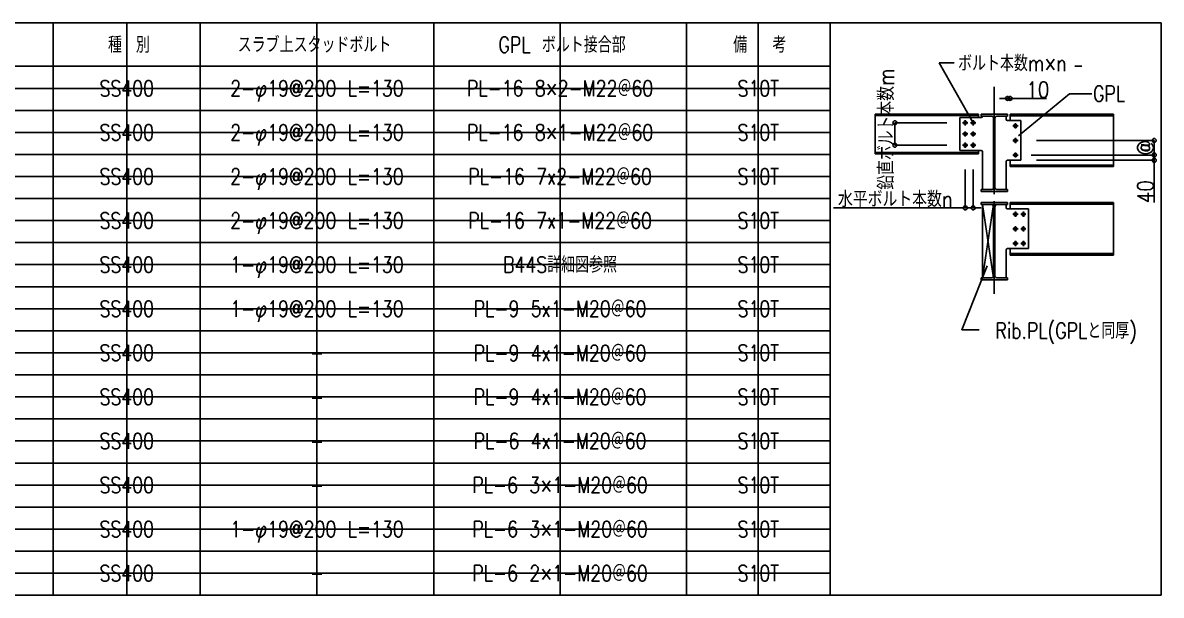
# Model space of a CAD drawing. Extents: x -668440 to 810000, y -1678500 to 210463.
# Drawn here: x -104789 to -33051, y -656381 to -620303 of the extents above; entities that cross this region are included whole.
import ezdxf
from ezdxf.enums import TextEntityAlignment as Align

# ---------------------------------------------------------------- set-up
doc = ezdxf.new("R2010")
doc.units = 0
doc.header["$MEASUREMENT"] = 0
doc.linetypes.add('CENTER', pattern=[2, 1.25, -0.25, 0.25, -0.25])
doc.layers.get('0').update_dxf_attribs({"color": 3, "linetype": 'CONTINUOUS'})
doc.layers.get('Defpoints').update_dxf_attribs({"color": 251, "linetype": 'CONTINUOUS'})
doc.layers.add('注記', color=3, linetype='CONTINUOUS')
doc.styles.add('DRACAD', font='txt', dxfattribs={"width": 0.85, "bigfont": 'extfont2'})
doc.dimstyles.new('MYDIM', dxfattribs={"dimtxt": 120, "dimasz": 20, "dimexe": 1.25, "dimexo": 50, "dimgap": 50, "dimtad": 1, "dimdec": 4, "dimdsep": 46, "dimtxsty": 'DRACAD', "dimblk": 'ORIGIN', "dimcen": 2.5, "dimadec": 0, "dimazin": 0, "dimtfac": 1, "dimtdec": 4, "dimtmove": 0, "dimatfit": 3, "dimfxl": 1, "dimtolj": 1, "dimtzin": 0, "dimarcsym": 0})

# ---------------------------------------------------------------- blocks, each defined once
blk = doc.blocks.new('_ORIGIN')
at = {"color": 0, "linetype": 'ByBlock', "lineweight": -2}
blk.add_line((0, 0), (-1, 0), dxfattribs=at)
blk.add_circle((0, 0), 0.5, dxfattribs=at)
blk = doc.blocks.new('*D9954')
at = {"layer": 'Defpoints', "color": 0}
for p in [(-56246, -374992), (-56246, -375909), (-47835, -375909)]:
    blk.add_point(p, dxfattribs=at)
at = {"layer": '注記', "color": 0, "lineweight": -2}
for p, q in [((-55246, -374992), (-47835, -374992)), ((-47835, -375242), (-47835, -375659)), ((-55246, -375909), (-47835, -375909))]:
    blk.add_line(p, q, dxfattribs=at)
at = {"layer": '注記', "color": 0, "linetype": 'ByBlock', "lineweight": -2, "xscale": 250, "yscale": 250, "zscale": 250}
for p, rotation in [((-47835, -374992), 90), ((-47835, -375909), 270)]:
    blk.add_blockref('_ORIGIN', p, dxfattribs=dict(at, rotation=rotation))
at = {"layer": '注記', "color": 0, "insert": (-48385, -375450), "char_height": 1000, "attachment_point": 5, "rotation": 90, "style": 'DRACAD'}
blk.add_mtext('\\A1;@', dxfattribs=at)
blk = doc.blocks.new('*D9955')
at = {"layer": 'Defpoints', "color": 0}
for p in [(-57079, -372343), (-57079, -373342), (-56913, -373342)]:
    blk.add_point(p, dxfattribs=at)
at = {"layer": '注記', "color": 0, "lineweight": -2}
for p, q in [((-57329, -372343), (-57579, -372343)), ((-57079, -372342), (-57079, -372343)), ((-56913, -372343), (-57079, -372343)), ((-56913, -372342), (-56913, -372343)), ((-56663, -372343), (-54624, -372343))]:
    blk.add_line(p, q, dxfattribs=at)
at = {"layer": '注記', "color": 0, "linetype": 'ByBlock', "lineweight": -2, "xscale": 250, "yscale": 250, "zscale": 250}
blk.add_blockref('_ORIGIN', (-57079, -372343), dxfattribs=at)
at = {"layer": '注記', "color": 0, "linetype": 'ByBlock', "lineweight": -2, "xscale": 250, "yscale": 250, "zscale": 250, "rotation": 180}
blk.add_blockref('_ORIGIN', (-56913, -372343), dxfattribs=at)
at = {"layer": '注記', "color": 0, "insert": (-55170, -371793), "char_height": 1000, "attachment_point": 5, "style": 'DRACAD'}
blk.add_mtext('\\A1;10', dxfattribs=at)
blk = doc.blocks.new('*D9956')
at = {"layer": 'Defpoints', "color": 0}
for p in [(-56579, -375909), (-56246, -376242), (-47835, -376242)]:
    blk.add_point(p, dxfattribs=at)
at = {"layer": '注記', "color": 0, "lineweight": -2}
for p, q in [((-47835, -375659), (-47835, -375409)), ((-55579, -375909), (-47835, -375909)), ((-55246, -376242), (-47835, -376242)), ((-47835, -375909), (-47835, -376242)), ((-47835, -376492), (-47835, -378909))]:
    blk.add_line(p, q, dxfattribs=at)
at = {"layer": '注記', "color": 0, "linetype": 'ByBlock', "lineweight": -2, "xscale": 250, "yscale": 250, "zscale": 250}
for p, rotation in [((-47835, -375909), 270), ((-47835, -376242), 90)]:
    blk.add_blockref('_ORIGIN', p, dxfattribs=dict(at, rotation=rotation))
at = {"layer": '注記', "color": 0, "insert": (-48385, -378221), "char_height": 1000, "attachment_point": 5, "rotation": 90, "style": 'DRACAD'}
blk.add_mtext('\\A1;40', dxfattribs=at)
blk = doc.blocks.new('*D9957')
at = {"layer": 'Defpoints', "color": 0}
for p in [(-59904, -373875), (-64174, -375292), (-59904, -375292)]:
    blk.add_point(p, dxfattribs=at)
at = {"layer": '注記', "color": 0, "lineweight": -2}
for p, q in [((-60904, -373875), (-64174, -373875)), ((-64174, -374125), (-64174, -375042)), ((-60904, -375292), (-64174, -375292))]:
    blk.add_line(p, q, dxfattribs=at)
at = {"layer": '注記', "color": 0, "linetype": 'ByBlock', "lineweight": -2, "xscale": 250, "yscale": 250, "zscale": 250}
for p, rotation in [((-64174, -373875), 90), ((-64174, -375292), 270)]:
    blk.add_blockref('_ORIGIN', p, dxfattribs=dict(at, rotation=rotation))
at = {"layer": '注記', "color": 0, "insert": (-64724, -374284), "char_height": 1000, "attachment_point": 5, "rotation": 90, "style": 'DRACAD'}
blk.add_mtext('\\A1;鉛直ボルト本数m', dxfattribs=at)
blk = doc.blocks.new('*D9958')
at = {"layer": 'Defpoints', "color": 0}
for p in [(-59738, -375825), (-59238, -375825), (-59738, -379242)]:
    blk.add_point(p, dxfattribs=at)
at = {"layer": '注記', "color": 0, "lineweight": -2}
for p, q in [((-59738, -376825), (-59738, -379242)), ((-59238, -376825), (-59238, -379242)), ((-59988, -379242), (-68044, -379242)), ((-59238, -379242), (-59738, -379242)), ((-58988, -379242), (-58738, -379242))]:
    blk.add_line(p, q, dxfattribs=at)
at = {"layer": '注記', "color": 0, "linetype": 'ByBlock', "lineweight": -2, "xscale": 250, "yscale": 250, "zscale": 250}
blk.add_blockref('_ORIGIN', (-59738, -379242), dxfattribs=at)
at = {"layer": '注記', "color": 0, "linetype": 'ByBlock', "lineweight": -2, "xscale": 250, "yscale": 250, "zscale": 250, "rotation": 180}
blk.add_blockref('_ORIGIN', (-59238, -379242), dxfattribs=at)
at = {"layer": '注記', "color": 0, "insert": (-64141, -378692), "char_height": 1000, "attachment_point": 5, "style": 'DRACAD'}
blk.add_mtext('\\A1;水平ボルト本数n', dxfattribs=at)
blk = doc.blocks.new('梁リスト')
for p, q in [((-47390.428, -367574.65389), (-47390.428, -403652.47976)), ((-60438.5846, -370107.15592), (-61388.57659, -370107.15592))]:
    blk.add_line(p, q)
at = {"layer": 'Defpoints'}
for p, q in [((-112575.63535, -403652.47976), (-112575.63535, -367574.65389)), ((-100590.33633, -403652.47976), (-100590.33633, -367574.65389)), ((-85271.96024, -403652.47976), (-85271.96024, -367574.65389)), ((-72780.99767, -403652.47976), (-72780.99767, -367574.65389)), ((-143902.48492, -371708.03532), (-68252.74179, -371708.03532)), ((-143902.48492, -374485.8131), (-68252.74179, -374485.8131)), ((-143902.48492, -377263.59087), (-68252.74179, -377263.59087)), ((-143902.48492, -380041.36865), (-68252.74179, -380041.36865)), ((-143902.48492, -382819.14643), (-68252.74179, -382819.14643)), ((-143902.48492, -385596.92421), (-68252.74179, -385596.92421)), ((-143902.48492, -388374.70198), (-68252.74179, -388374.70198)), ((-143902.48492, -391152.47976), (-68252.74179, -391152.47976)), ((-143902.48492, -393930.25754), (-68252.74179, -393930.25754)), ((-143902.48492, -396708.03532), (-68252.74179, -396708.03532)), ((-143902.48492, -399485.8131), (-68252.74179, -399485.8131)), ((-143902.48492, -402263.59087), (-68252.74179, -402263.59087))]:
    blk.add_line(p, q, dxfattribs=at)
at = {"layer": '注記', "linetype": 'Continuous'}
for p, q in [((-143902.48492, -367574.65389), (-47390.428, -367574.65389)), ((-117205.26498, -367574.65389), (-117205.26498, -403652.47976)), ((-107946.00572, -367574.65389), (-107946.00572, -403652.47976)), ((-93234.66695, -367574.65389), (-93234.66695, -403652.47976)), ((-77309.25354, -367574.65389), (-77309.25354, -403652.47976)), ((-68252.74179, -367574.65389), (-68252.74179, -403652.47976)), ((-143902.48492, -370319.14643), (-68252.74179, -370319.14643)), ((-68252.74179, -373096.92421), (-143902.48492, -373096.92421)), ((-143902.48492, -375874.70198), (-68252.74179, -375874.70198)), ((-143902.48492, -378652.47976), (-68252.74179, -378652.47976)), ((-68252.74179, -381430.25754), (-143902.48492, -381430.25754)), ((-68252.74179, -384208.03532), (-143902.48492, -384208.03532)), ((-68252.74179, -386985.8131), (-143902.48492, -386985.8131)), ((-68252.74179, -386985.8131), (-143902.48492, -386985.8131)), ((-68252.74179, -389763.59087), (-143902.48492, -389763.59087)), ((-68252.74179, -392541.36865), (-143902.48492, -392541.36865)), ((-68252.74179, -395319.14643), (-143902.48492, -395319.14643)), ((-68252.74179, -398096.92421), (-143902.48492, -398096.92421)), ((-68252.74179, -400874.70198), (-143902.48492, -400874.70198)), ((-47390.428, -403652.47976), (-143902.48492, -403652.47976))]:
    blk.add_line(p, q, dxfattribs=at)
at = {"layer": '注記'}
for p, q in [((-59237.59968, -373875.27476, 333.33333), (-61388.57659, -370107.15592)), ((-52833.53458, -370317.01132), (-52394.58567, -370318.39032)), ((-65408.43301, -373341.94142, 333.33333), (-65408.43301, -373408.60809, 333.33333)), ((-58904.26635, -373341.94142, 333.33333), (-65408.43301, -373341.94142, 333.33333)), ((-58904.26635, -373341.94142, 333.33333), (-65408.43301, -373341.94142, 333.33333)), ((-65408.43301, -373408.60809, 333.33333), (-65408.43301, -373341.94142, 333.33333)), ((-65408.43301, -373408.60809, 333.33333), (-65408.43301, -373423.122, 333.33333)), ((-58904.26635, -373408.60809, 333.33333), (-65408.43301, -373408.60809, 333.33333)), ((-58904.26635, -373408.60809, 333.33333), (-65408.43301, -373408.60809, 333.33333)), ((-65408.43301, -373423.122, 333.33333), (-65408.43301, -373408.60809, 333.33333)), ((-65408.43301, -373423.122, 333.33333), (-65408.43301, -373462.77476, 333.33333)), ((-65408.43301, -373462.77476, 333.33333), (-65408.43301, -373423.122, 333.33333)), ((-65408.43301, -373462.77476, 333.33333), (-65408.43301, -373516.94142, 333.33333)), ((-65408.43301, -373516.94142, 333.33333), (-65408.43301, -373462.77476, 333.33333)), ((-65408.43301, -373516.94142, 333.33333), (-65408.43301, -375650.27476, 333.33333)), ((-65408.43301, -375650.27476, 333.33333), (-65408.43301, -373516.94142, 333.33333)), ((-60070.93301, -375625.27476, 333.33333), (-60070.93301, -373541.94142, 333.33333)), ((-60070.93301, -375625.27476, 333.33333), (-60070.93301, -373541.94142, 333.33333)), ((-60070.93301, -373541.94142, 333.33333), (-58737.59968, -373541.94142, 333.33333)), ((-60070.93301, -373541.94142, 333.33333), (-58737.59968, -373541.94142, 333.33333)), ((-59737.59968, -373708.60809), (-59737.59968, -374041.94142)), ((-59237.59968, -373708.60809), (-59237.59968, -374041.94142)), ((-58904.26635, -373341.94142, 333.33333), (-58904.26635, -373408.60809, 333.33333)), ((-58904.26635, -373408.60809, 333.33333), (-58904.26635, -373341.94142, 333.33333)), ((-58904.26635, -373408.60809, 333.33333), (-58904.26635, -373423.122, 333.33333)), ((-58904.26635, -373423.122, 333.33333), (-58904.26635, -373408.60809, 333.33333)), ((-58904.26635, -373423.122, 333.33333), (-58904.26635, -373462.77476, 333.33333)), ((-58904.26635, -373462.77476, 333.33333), (-58904.26635, -373423.122, 333.33333)), ((-58904.26635, -373462.77476, 333.33333), (-58904.26635, -373516.94142, 333.33333)), ((-58904.26635, -373516.94142, 333.33333), (-58904.26635, -373462.77476, 333.33333)), ((-58904.26635, -373541.94142, 333.33333), (-58904.26635, -373516.94142, 333.33333)), ((-58904.26635, -373516.94142, 333.33333), (-58904.26635, -373541.94142, 333.33333)), ((-58737.59968, -373466.92833, 333.33333), (-58737.59968, -373341.94142, 333.33333)), ((-58737.59968, -373341.94142, 333.33333), (-57079.26635, -373341.94142, 333.33333)), ((-58058.43301, -373466.92833, 333.33333), (-58737.59968, -373466.92833, 333.33333)), ((-58004.26635, -373481.44073, 333.33333), (-58058.43301, -373466.92833, 333.33333)), ((-57950.09968, -373575.25032, 333.33333), (-58004.26635, -373481.44073, 333.33333)), ((-57950.09968, -377966.49786, 333.33333), (-57950.09968, -373575.25032, 333.33333)), ((-57812.59968, -373481.44073, 333.33333), (-57866.76635, -373575.25032, 333.33333)), ((-57866.76635, -373575.25032, 333.33333), (-57866.76635, -377966.49786, 333.33333)), ((-57758.43301, -373466.92833, 333.33333), (-57812.59968, -373481.44073, 333.33333)), ((-57079.26635, -373466.92833, 333.33333), (-57758.43301, -373466.92833, 333.33333)), ((-57162.59968, -373658.60809, 333.33333), (-57162.59968, -373466.92833, 333.33333)), ((-57162.59968, -373658.60809, 333.33333), (-57162.59968, -373466.92833, 333.33333)), ((-57079.26635, -373341.94142, 333.33333), (-57079.26635, -373466.92833, 333.33333)), ((-56245.93301, -373741.94142, 333.33333), (-57079.26635, -373741.94142, 333.33333)), ((-56245.93301, -373741.94142, 333.33333), (-57079.26635, -373741.94142, 333.33333)), ((-56912.59968, -373341.94142, 333.33333), (-56912.59968, -373433.60809, 333.33333)), ((-56912.59968, -373341.94142, 333.33333), (-50408.43301, -373341.94142, 333.33333)), ((-56912.59968, -373341.94142, 333.33333), (-50408.43301, -373341.94142, 333.33333)), ((-56912.59968, -373433.60809, 333.33333), (-56912.59968, -373341.94142, 333.33333)), ((-56912.59968, -373433.60809, 333.33333), (-56912.59968, -373448.122, 333.33333)), ((-56912.59968, -373433.60809, 333.33333), (-50408.43301, -373433.60809, 333.33333)), ((-56912.59968, -373433.60809, 333.33333), (-50408.43301, -373433.60809, 333.33333)), ((-56912.59968, -373448.122, 333.33333), (-56912.59968, -373433.60809, 333.33333)), ((-56912.59968, -373448.122, 333.33333), (-56912.59968, -373487.77476, 333.33333)), ((-56912.59968, -373487.77476, 333.33333), (-56912.59968, -373448.122, 333.33333)), ((-56912.59968, -373487.77476, 333.33333), (-56912.59968, -373541.94142, 333.33333)), ((-56912.59968, -373541.94142, 333.33333), (-56912.59968, -373487.77476, 333.33333)), ((-56912.59968, -373541.94142, 333.33333), (-56912.59968, -373741.94142, 333.33333)), ((-56912.59968, -373741.94142, 333.33333), (-56912.59968, -373541.94142, 333.33333)), ((-56245.93301, -376241.94142, 333.33333), (-56245.93301, -373741.94142, 333.33333)), ((-50408.43301, -373341.94142, 333.33333), (-50408.43301, -373433.60809, 333.33333)), ((-50408.43301, -373433.60809, 333.33333), (-50408.43301, -373341.94142, 333.33333)), ((-50408.43301, -373433.60809, 333.33333), (-50408.43301, -373448.122, 333.33333)), ((-50408.43301, -373448.122, 333.33333), (-50408.43301, -373433.60809, 333.33333)), ((-50408.43301, -373448.122, 333.33333), (-50408.43301, -373487.77476, 333.33333)), ((-50408.43301, -373487.77476, 333.33333), (-50408.43301, -373448.122, 333.33333)), ((-50408.43301, -373487.77476, 333.33333), (-50408.43301, -373541.94142, 333.33333)), ((-50408.43301, -373541.94142, 333.33333), (-50408.43301, -373487.77476, 333.33333)), ((-50408.43301, -373541.94142, 333.33333), (-50408.43301, -376441.94142, 333.33333)), ((-50408.43301, -376441.94142, 333.33333), (-50408.43301, -373541.94142, 333.33333)), ((-59904.26635, -373875.27476), (-59570.93301, -373875.27476)), ((-59737.59968, -373875.27476, 333.33333), (-59737.59968, -373875.27476, -333.33333)), ((-59737.59968, -374416.94142), (-59737.59968, -374750.27476)), ((-59404.26635, -373875.27476), (-59070.93301, -373875.27476)), ((-59237.59968, -373875.27476, 333.33333), (-59237.59968, -373875.27476, -333.33333)), ((-59237.59968, -374416.94142), (-59237.59968, -374750.27476)), ((-56745.93301, -374075.27476), (-56412.59968, -374075.27476)), ((-56579.26635, -373908.60809), (-56579.26635, -374241.94142)), ((-56579.26635, -374075.27476, 333.33333), (-56579.26635, -374075.27476, -333.33333)), ((-59904.26635, -374583.60809), (-59570.93301, -374583.60809)), ((-59737.59968, -374583.60809, 333.33333), (-59737.59968, -374583.60809, -333.33333)), ((-59737.59968, -375125.27476), (-59737.59968, -375458.60809)), ((-59404.26635, -374583.60809), (-59070.93301, -374583.60809)), ((-59237.59968, -374583.60809, 333.33333), (-59237.59968, -374583.60809, -333.33333)), ((-59237.59968, -375125.27476), (-59237.59968, -375458.60809)), ((-56745.93301, -374991.94142), (-56412.59968, -374991.94142)), ((-56579.26635, -374825.27476), (-56579.26635, -375158.60809)), ((-56579.26635, -374991.94142, 333.33333), (-56579.26635, -374991.94142, -333.33333)), ((-65408.43301, -375704.44142, 333.33333), (-65408.43301, -375650.27476, 333.33333)), ((-65408.43301, -375650.27476, 333.33333), (-65408.43301, -375704.44142, 333.33333)), ((-65408.43301, -375744.09417, 333.33333), (-65408.43301, -375704.44142, 333.33333)), ((-65408.43301, -375704.44142, 333.33333), (-65408.43301, -375744.09417, 333.33333)), ((-65408.43301, -375758.60809, 333.33333), (-65408.43301, -375744.09417, 333.33333)), ((-65408.43301, -375744.09417, 333.33333), (-65408.43301, -375758.60809, 333.33333)), ((-58904.26635, -375758.60809, 333.33333), (-65408.43301, -375758.60809, 333.33333)), ((-65408.43301, -375825.27476, 333.33333), (-65408.43301, -375758.60809, 333.33333)), ((-65408.43301, -375758.60809, 333.33333), (-65408.43301, -375825.27476, 333.33333)), ((-58904.26635, -375758.60809, 333.33333), (-65408.43301, -375758.60809, 333.33333)), ((-58904.26635, -375825.27476, 333.33333), (-65408.43301, -375825.27476, 333.33333)), ((-58904.26635, -375825.27476, 333.33333), (-65408.43301, -375825.27476, 333.33333)), ((-58737.59968, -375625.27476, 333.33333), (-60070.93301, -375625.27476, 333.33333)), ((-58737.59968, -375625.27476, 333.33333), (-60070.93301, -375625.27476, 333.33333)), ((-59904.26635, -375291.94142), (-59570.93301, -375291.94142)), ((-59737.59968, -375291.94142, 333.33333), (-59737.59968, -375291.94142, -333.33333)), ((-59404.26635, -375291.94142), (-59070.93301, -375291.94142)), ((-59237.59968, -375291.94142, 333.33333), (-59237.59968, -375291.94142, -333.33333)), ((-58904.26635, -375650.27476, 333.33333), (-58904.26635, -375625.27476, 333.33333)), ((-58904.26635, -375625.27476, 333.33333), (-58904.26635, -375650.27476, 333.33333)), ((-58904.26635, -375704.44142, 333.33333), (-58904.26635, -375650.27476, 333.33333)), ((-58904.26635, -375650.27476, 333.33333), (-58904.26635, -375704.44142, 333.33333)), ((-58904.26635, -375744.09417, 333.33333), (-58904.26635, -375704.44142, 333.33333)), ((-58904.26635, -375704.44142, 333.33333), (-58904.26635, -375744.09417, 333.33333)), ((-58904.26635, -375758.60809, 333.33333), (-58904.26635, -375744.09417, 333.33333)), ((-58904.26635, -375744.09417, 333.33333), (-58904.26635, -375758.60809, 333.33333)), ((-58904.26635, -375825.27476, 333.33333), (-58904.26635, -375758.60809, 333.33333)), ((-58904.26635, -375758.60809, 333.33333), (-58904.26635, -375825.27476, 333.33333)), ((-58654.26635, -378074.81984, 333.33333), (-58654.26635, -375708.60809, 333.33333)), ((-56579.26635, -375741.94142), (-56579.26635, -376075.27476)), ((-57162.59968, -378074.81984, 333.33333), (-57162.59968, -376325.27476, 333.33333)), ((-57162.59968, -378074.81984, 333.33333), (-57162.59968, -376325.27476, 333.33333)), ((-57079.26635, -376241.94142, 333.33333), (-56245.93301, -376241.94142, 333.33333)), ((-57079.26635, -376241.94142, 333.33333), (-56245.93301, -376241.94142, 333.33333)), ((-56912.59968, -376241.94142, 333.33333), (-56912.59968, -376441.94142, 333.33333)), ((-56912.59968, -376441.94142, 333.33333), (-56912.59968, -376241.94142, 333.33333)), ((-56912.59968, -376496.10809, 333.33333), (-56912.59968, -376441.94142, 333.33333)), ((-56912.59968, -376441.94142, 333.33333), (-56912.59968, -376496.10809, 333.33333)), ((-56912.59968, -376535.76084, 333.33333), (-56912.59968, -376496.10809, 333.33333)), ((-56912.59968, -376496.10809, 333.33333), (-56912.59968, -376535.76084, 333.33333)), ((-56912.59968, -376550.27476, 333.33333), (-56912.59968, -376535.76084, 333.33333)), ((-56912.59968, -376535.76084, 333.33333), (-56912.59968, -376550.27476, 333.33333)), ((-56912.59968, -376550.27476, 333.33333), (-50408.43301, -376550.27476, 333.33333)), ((-56912.59968, -376641.94142, 333.33333), (-56912.59968, -376550.27476, 333.33333)), ((-56912.59968, -376550.27476, 333.33333), (-56912.59968, -376641.94142, 333.33333)), ((-56912.59968, -376550.27476, 333.33333), (-50408.43301, -376550.27476, 333.33333)), ((-56745.93301, -375908.60809), (-56412.59968, -375908.60809)), ((-56579.26635, -375908.60809, 333.33333), (-56579.26635, -375908.60809, -333.33333)), ((-50408.43301, -376496.10809, 333.33333), (-50408.43301, -376441.94142, 333.33333)), ((-50408.43301, -376441.94142, 333.33333), (-50408.43301, -376496.10809, 333.33333)), ((-50408.43301, -376535.76084, 333.33333), (-50408.43301, -376496.10809, 333.33333)), ((-50408.43301, -376496.10809, 333.33333), (-50408.43301, -376535.76084, 333.33333)), ((-50408.43301, -376550.27476, 333.33333), (-50408.43301, -376535.76084, 333.33333)), ((-50408.43301, -376535.76084, 333.33333), (-50408.43301, -376550.27476, 333.33333)), ((-50408.43301, -376641.94142, 333.33333), (-50408.43301, -376550.27476, 333.33333)), ((-50408.43301, -376550.27476, 333.33333), (-50408.43301, -376641.94142, 333.33333)), ((-56912.59968, -376641.94142, 333.33333), (-50408.43301, -376641.94142, 333.33333)), ((-56912.59968, -376641.94142, 333.33333), (-50408.43301, -376641.94142, 333.33333)), ((-58004.26635, -378060.30745, 333.33333), (-57964.61359, -378020.65885, 333.33333)), ((-57964.61359, -378020.65885, 333.33333), (-57950.09968, -377966.49786, 333.33333)), ((-57866.76635, -377966.49786, 333.33333), (-57852.25243, -378020.65885, 333.33333)), ((-57852.25243, -378020.65885, 333.33333), (-57812.59968, -378060.30745, 333.33333)), ((-58737.59968, -378199.80675, 333.33333), (-58737.59968, -378074.81984, 333.33333)), ((-58737.59968, -378074.81984, 333.33333), (-58058.43301, -378074.81984, 333.33333)), ((-57079.26635, -378199.80675, 333.33333), (-58737.59968, -378199.80675, 333.33333)), ((-58058.43301, -378074.81984, 333.33333), (-58004.26635, -378060.30745, 333.33333)), ((-57812.59968, -378060.30745, 333.33333), (-57758.43301, -378074.81984, 333.33333)), ((-57758.43301, -378074.81984, 333.33333), (-57079.26635, -378074.81984, 333.33333)), ((-57079.26635, -378074.81984, 333.33333), (-57079.26635, -378199.80675, 333.33333)), ((-58737.59968, -379035.82175, 333.33333), (-58737.59968, -378910.83484, 333.33333)), ((-58737.59968, -378910.83484, 333.33333), (-57079.26635, -378910.83484, 333.33333)), ((-58058.43301, -379035.82175, 333.33333), (-58737.59968, -379035.82175, 333.33333)), ((-58654.26635, -383643.71326, 333.33333), (-58654.26635, -379035.82175, 333.33333)), ((-58654.26635, -383643.71326, 333.33333), (-57950.09968, -379035.82175, 333.33333)), ((-58654.26635, -379035.82175, 333.33333), (-57950.09968, -383643.71326, 333.33333)), ((-58004.26635, -379050.33414, 333.33333), (-58058.43301, -379035.82175, 333.33333)), ((-58058.43301, -379035.82175, 333.33333), (-57758.43301, -379035.82175, 333.33333)), ((-57950.09968, -379144.14374, 333.33333), (-58004.26635, -379050.33414, 333.33333)), ((-57950.09968, -379144.14374, 333.33333), (-57950.09968, -379035.82175, 333.33333)), ((-57950.09968, -383535.39127, 333.33333), (-57950.09968, -379144.14374, 333.33333)), ((-57812.59968, -379050.33414, 333.33333), (-57866.76635, -379144.14374, 333.33333)), ((-57866.76635, -379144.14374, 333.33333), (-57866.76635, -383535.39127, 333.33333)), ((-57758.43301, -379035.82175, 333.33333), (-57812.59968, -379050.33414, 333.33333)), ((-57079.26635, -379035.82175, 333.33333), (-57758.43301, -379035.82175, 333.33333)), ((-57162.59968, -379227.5015, 333.33333), (-57162.59968, -379035.82175, 333.33333)), ((-57162.59968, -379227.5015, 333.33333), (-57162.59968, -379035.82175, 333.33333)), ((-57079.26635, -378910.83484, 333.33333), (-57079.26635, -379035.82175, 333.33333)), ((-55745.93301, -379310.83484, 333.33333), (-57079.26635, -379310.83484, 333.33333)), ((-55745.93301, -379310.83484, 333.33333), (-57079.26635, -379310.83484, 333.33333)), ((-56912.59968, -378910.83484, 333.33333), (-56912.59968, -379002.5015, 333.33333)), ((-56912.59968, -378910.83484, 333.33333), (-50408.43301, -378910.83484, 333.33333)), ((-56912.59968, -378910.83484, 333.33333), (-50408.43301, -378910.83484, 333.33333)), ((-56912.59968, -379002.5015, 333.33333), (-56912.59968, -378910.83484, 333.33333)), ((-56912.59968, -379002.5015, 333.33333), (-56912.59968, -379017.01542, 333.33333)), ((-56912.59968, -379002.5015, 333.33333), (-50408.43301, -379002.5015, 333.33333)), ((-56912.59968, -379002.5015, 333.33333), (-50408.43301, -379002.5015, 333.33333)), ((-56912.59968, -379017.01542, 333.33333), (-56912.59968, -379002.5015, 333.33333)), ((-56912.59968, -379017.01542, 333.33333), (-56912.59968, -379056.66817, 333.33333)), ((-56912.59968, -379056.66817, 333.33333), (-56912.59968, -379017.01542, 333.33333)), ((-56912.59968, -379056.66817, 333.33333), (-56912.59968, -379110.83484, 333.33333)), ((-56912.59968, -379110.83484, 333.33333), (-56912.59968, -379056.66817, 333.33333)), ((-56912.59968, -379110.83484, 333.33333), (-56912.59968, -379310.83484, 333.33333)), ((-56912.59968, -379310.83484, 333.33333), (-56912.59968, -379110.83484, 333.33333)), ((-56579.26635, -379477.5015), (-56579.26635, -379810.83484)), ((-56079.26635, -379477.5015), (-56079.26635, -379810.83484)), ((-55745.93301, -381810.83484, 333.33333), (-55745.93301, -379310.83484, 333.33333)), ((-55745.93301, -381810.83484, 333.33333), (-55745.93301, -379310.83484, 333.33333)), ((-50408.43301, -378910.83484, 333.33333), (-50408.43301, -379002.5015, 333.33333)), ((-50408.43301, -379002.5015, 333.33333), (-50408.43301, -378910.83484, 333.33333)), ((-50408.43301, -379002.5015, 333.33333), (-50408.43301, -379017.01542, 333.33333)), ((-50408.43301, -379017.01542, 333.33333), (-50408.43301, -379002.5015, 333.33333)), ((-50408.43301, -379017.01542, 333.33333), (-50408.43301, -379056.66817, 333.33333)), ((-50408.43301, -379056.66817, 333.33333), (-50408.43301, -379017.01542, 333.33333)), ((-50408.43301, -379056.66817, 333.33333), (-50408.43301, -379110.83484, 333.33333)), ((-50408.43301, -379110.83484, 333.33333), (-50408.43301, -379056.66817, 333.33333)), ((-50408.43301, -379110.83484, 333.33333), (-50408.43301, -382010.83484, 333.33333)), ((-50408.43301, -382010.83484, 333.33333), (-50408.43301, -379110.83484, 333.33333)), ((-56745.93301, -379644.16817), (-56412.59968, -379644.16817)), ((-56579.26635, -379644.16817, 333.33333), (-56579.26635, -379644.16817, -333.33333)), ((-56245.93301, -379644.16817), (-55912.59968, -379644.16817)), ((-56079.26635, -379644.16817, 333.33333), (-56079.26635, -379644.16817, -333.33333)), ((-56745.93301, -380560.83484), (-56412.59968, -380560.83484)), ((-56579.26635, -380394.16817), (-56579.26635, -380727.5015)), ((-56579.26635, -380560.83484, 333.33333), (-56579.26635, -380560.83484, -333.33333)), ((-56245.93301, -380560.83484), (-55912.59968, -380560.83484)), ((-56079.26635, -380394.16817), (-56079.26635, -380727.5015)), ((-56079.26635, -380560.83484, 333.33333), (-56079.26635, -380560.83484, -333.33333)), ((-56745.93301, -381477.5015), (-56412.59968, -381477.5015)), ((-56579.26635, -381310.83484), (-56579.26635, -381644.16817)), ((-56579.26635, -381477.5015, 333.33333), (-56579.26635, -381477.5015, -333.33333)), ((-56245.93301, -381477.5015), (-55912.59968, -381477.5015)), ((-56079.26635, -381310.83484), (-56079.26635, -381644.16817)), ((-56079.26635, -381477.5015, 333.33333), (-56079.26635, -381477.5015, -333.33333)), ((-57162.59968, -383643.71326, 333.33333), (-57162.59968, -381894.16817, 333.33333)), ((-57162.59968, -383643.71326, 333.33333), (-57162.59968, -381894.16817, 333.33333)), ((-57079.26635, -381810.83484, 333.33333), (-55745.93301, -381810.83484, 333.33333)), ((-57079.26635, -381810.83484, 333.33333), (-55745.93301, -381810.83484, 333.33333)), ((-56912.59968, -381810.83484, 333.33333), (-56912.59968, -382010.83484, 333.33333)), ((-56912.59968, -382010.83484, 333.33333), (-56912.59968, -381810.83484, 333.33333)), ((-56912.59968, -382065.0015, 333.33333), (-56912.59968, -382010.83484, 333.33333)), ((-56912.59968, -382010.83484, 333.33333), (-56912.59968, -382065.0015, 333.33333)), ((-56912.59968, -382104.65426, 333.33333), (-56912.59968, -382065.0015, 333.33333)), ((-56912.59968, -382065.0015, 333.33333), (-56912.59968, -382104.65426, 333.33333)), ((-56912.59968, -382119.16817, 333.33333), (-56912.59968, -382104.65426, 333.33333)), ((-56912.59968, -382104.65426, 333.33333), (-56912.59968, -382119.16817, 333.33333)), ((-56912.59968, -382119.16817, 333.33333), (-50408.43301, -382119.16817, 333.33333)), ((-56912.59968, -382210.83484, 333.33333), (-56912.59968, -382119.16817, 333.33333)), ((-56912.59968, -382119.16817, 333.33333), (-56912.59968, -382210.83484, 333.33333)), ((-56912.59968, -382119.16817, 333.33333), (-50408.43301, -382119.16817, 333.33333)), ((-56912.59968, -382210.83484, 333.33333), (-50408.43301, -382210.83484, 333.33333)), ((-56912.59968, -382210.83484, 333.33333), (-50408.43301, -382210.83484, 333.33333)), ((-50408.43301, -382065.0015, 333.33333), (-50408.43301, -382010.83484, 333.33333)), ((-50408.43301, -382010.83484, 333.33333), (-50408.43301, -382065.0015, 333.33333)), ((-50408.43301, -382104.65426, 333.33333), (-50408.43301, -382065.0015, 333.33333)), ((-50408.43301, -382065.0015, 333.33333), (-50408.43301, -382104.65426, 333.33333)), ((-50408.43301, -382119.16817, 333.33333), (-50408.43301, -382104.65426, 333.33333)), ((-50408.43301, -382104.65426, 333.33333), (-50408.43301, -382119.16817, 333.33333)), ((-50408.43301, -382210.83484, 333.33333), (-50408.43301, -382119.16817, 333.33333)), ((-50408.43301, -382119.16817, 333.33333), (-50408.43301, -382210.83484, 333.33333)), ((-58737.59968, -383768.70017, 333.33333), (-58737.59968, -383643.71326, 333.33333)), ((-58737.59968, -383643.71326, 333.33333), (-58058.43301, -383643.71326, 333.33333)), ((-57079.26635, -383768.70017, 333.33333), (-58737.59968, -383768.70017, 333.33333)), ((-58058.43301, -383643.71326, 333.33333), (-58004.26635, -383629.20087, 333.33333)), ((-58004.26635, -383629.20087, 333.33333), (-57964.61359, -383589.55227, 333.33333)), ((-57964.61359, -383589.55227, 333.33333), (-57950.09968, -383535.39127, 333.33333)), ((-57866.76635, -383535.39127, 333.33333), (-57852.25243, -383589.55227, 333.33333)), ((-57852.25243, -383589.55227, 333.33333), (-57812.59968, -383629.20087, 333.33333)), ((-57812.59968, -383629.20087, 333.33333), (-57758.43301, -383643.71326, 333.33333)), ((-57758.43301, -383643.71326, 333.33333), (-57079.26635, -383643.71326, 333.33333)), ((-57079.26635, -383643.71326, 333.33333), (-57079.26635, -383768.70017, 333.33333))]:
    blk.add_line(p, q, dxfattribs=at)
at = {"layer": '注記', "linetype": 'CENTER', "ltscale": 1800}
blk.add_line((-57908.43301, -371620.9528, 333.33333), (-57908.43301, -384655.48606, 333.33333), dxfattribs=at)
at = {"layer": '注記', "elevation": 333.33333}
blk.add_lwpolyline([(-56379.93981, -374704.48762), (-53162.16914, -372056.00782), (-51767.52517, -372060.77691)], dxfattribs=at)
at = {"layer": '注記'}
blk.add_lwpolyline([(-58360.61575, -382899.55647), (-59946.41314, -386918.21649), (-58866.05758, -386919.47527)], dxfattribs=at)
for centre in [(-59737.59968, -373875.27476, 431.25), (-59737.59968, -373875.27476, 356.25), (-59737.59968, -373875.27476, 356.25), (-59737.59968, -373875.27476, 310.41667), (-59237.59968, -373875.27476, 431.25), (-59237.59968, -373875.27476, 356.25), (-59237.59968, -373875.27476, 356.25), (-59237.59968, -373875.27476, 310.41667), (-56579.26635, -374075.27476, 362.5), (-56579.26635, -374075.27476, 437.5), (-56579.26635, -374075.27476, 304.16667), (-56579.26635, -374075.27476, 362.5), (-59737.59968, -374583.60809, 431.25), (-59737.59968, -374583.60809, 356.25), (-59737.59968, -374583.60809, 356.25), (-59737.59968, -374583.60809, 310.41667), (-59237.59968, -374583.60809, 431.25), (-59237.59968, -374583.60809, 356.25), (-59237.59968, -374583.60809, 356.25), (-59237.59968, -374583.60809, 310.41667), (-56579.26635, -374991.94142, 362.5), (-56579.26635, -374991.94142, 437.5), (-56579.26635, -374991.94142, 304.16667), (-56579.26635, -374991.94142, 362.5), (-59737.59968, -375291.94142, 431.25), (-59737.59968, -375291.94142, 356.25), (-59737.59968, -375291.94142, 356.25), (-59737.59968, -375291.94142, 310.41667), (-59237.59968, -375291.94142, 431.25), (-59237.59968, -375291.94142, 356.25), (-59237.59968, -375291.94142, 356.25), (-59237.59968, -375291.94142, 310.41667), (-56579.26635, -375908.60809, 362.5), (-56579.26635, -375908.60809, 437.5), (-56579.26635, -375908.60809, 304.16667), (-56579.26635, -375908.60809, 362.5), (-56579.26635, -379644.16817, 362.5), (-56579.26635, -379644.16817, 437.5), (-56579.26635, -379644.16817, 304.16667), (-56579.26635, -379644.16817, 362.5), (-56079.26635, -379644.16817, 362.5), (-56079.26635, -379644.16817, 437.5), (-56079.26635, -379644.16817, 304.16667), (-56079.26635, -379644.16817, 362.5), (-56579.26635, -380560.83484, 362.5), (-56579.26635, -380560.83484, 437.5), (-56579.26635, -380560.83484, 304.16667), (-56579.26635, -380560.83484, 362.5), (-56079.26635, -380560.83484, 362.5), (-56079.26635, -380560.83484, 437.5), (-56079.26635, -380560.83484, 304.16667), (-56079.26635, -380560.83484, 362.5), (-56579.26635, -381477.5015, 362.5), (-56579.26635, -381477.5015, 437.5), (-56579.26635, -381477.5015, 304.16667), (-56579.26635, -381477.5015, 362.5), (-56079.26635, -381477.5015, 362.5), (-56079.26635, -381477.5015, 437.5), (-56079.26635, -381477.5015, 304.16667), (-56079.26635, -381477.5015, 362.5)]:
    blk.add_circle(centre, 100, dxfattribs=at)
for centre, start, end in [((-58737.59968, -373458.60809, 333.33333), 270, 354.2698753843), ((-57079.26635, -373658.60809, 333.33333), 180, 270), ((-58737.59968, -375708.60809, 333.33333), 0, 90), ((-57079.26635, -376325.27476, 333.33333), 90, 180), ((-57079.26635, -379227.5015, 333.33333), 180, 270), ((-57079.26635, -381894.16817, 333.33333), 90, 180)]:
    blk.add_arc(centre, 83.33333, start, end, dxfattribs=at)
at = {"layer": '注記', "linetype": 'Continuous', "style": 'DRACAD', "width": 0.8}
for s, p in [('種\u3000別', (-112436.74646, -368961.07173)), ('スラブ上スタッドボルト', (-100743.88098, -368961.07173)), ('GPL ボルト接合部', (-85146.59762, -368961.07173)), ('備\u3000 考', (-72686.36759, -368961.07173)), ('SS400', (-112575.63535, -371708.03532)), ('2-φ19@200 L=130', (-100590.33633, -371708.03532)), ('SS400', (-112575.63535, -374485.8131)), ('2-φ19@200 L=130', (-100590.33633, -374485.8131)), ('SS400', (-112575.63535, -377263.59087)), ('2-φ19@200 L=130', (-100590.33633, -377263.59087)), ('SS400', (-112575.63535, -380041.36865)), ('2-φ19@200 L=130', (-100590.33633, -380041.36865)), ('SS400', (-112575.63535, -382819.14643)), ('1-φ19@200 L=130', (-100590.33633, -382819.14643)), ('SS400', (-112575.63535, -385596.92421)), ('1-φ19@200 L=130', (-100590.33633, -385596.92421)), ('SS400', (-112575.63535, -388374.70198)), ('-', (-100590.33633, -388374.70198)), ('SS400', (-112575.63535, -391152.47976)), ('-', (-100590.33633, -391152.47976)), ('SS400', (-112575.63535, -393930.25754)), ('-', (-100590.33633, -393930.25754)), ('SS400', (-112575.63535, -396708.03532)), ('-', (-100590.33633, -396708.03532)), ('SS400', (-112575.63535, -399485.8131)), ('1-φ19@200 L=130', (-100590.33633, -399485.8131)), ('SS400', (-112575.63535, -402263.59087)), ('-', (-100590.33633, -402263.59087))]:
    blk.add_text(s, height=1000, dxfattribs=at).set_placement(p, align=Align.MIDDLE_CENTER)
at = {"layer": '注記', "style": 'DRACAD', "width": 0.8}
for s, p in [('ボルト本数m×n', (-60191.64306, -370127.23454)), ('GPL', (-51686.75247, -372047.03654, 333.33333))]:
    blk.add_text(s, height=1000, dxfattribs=at).set_placement(p, align=Align.MIDDLE_LEFT)
for s, p in [('PL-16 8×2-M22＠60', (-85271.96024, -371708.03532, 53982.92667)), ('PL-16 8×1-M22＠60', (-85271.96024, -374485.8131, 53982.92667)), ('PL-16 7x2-M22＠60', (-85271.96024, -377263.59087, 53982.92667)), ('PL-16 7x1-M22＠60', (-85271.96024, -380041.36865, 53982.92667)), ('B44S詳細図参照', (-85271.96024, -382819.14643, 53982.92667)), ('PL-9 5x1-M20＠60', (-85271.96024, -385596.92421, 53982.92667)), ('PL-9 4x1-M20＠60', (-85271.96024, -388391.34461, 53982.92667)), ('PL-9 4x1-M20＠60', (-85271.96024, -391152.47976, 53982.92667)), ('PL-6 4x1-M20＠60', (-85271.96024, -393930.25754, 53982.92667)), ('PL-6 3×1-M20＠60', (-85271.96024, -396708.03532)), ('PL-6 3×1-M20＠60', (-85271.96024, -399485.8131)), ('PL-6 2×1-M20＠60', (-85271.96024, -402263.59087))]:
    blk.add_text(s, height=1000, dxfattribs=at).set_placement(p, align=Align.MIDDLE_CENTER)
for p in [(-72780.99767, -371708.03532), (-72780.99767, -374485.8131), (-72780.99767, -377263.59087), (-72780.99767, -380041.36865), (-72780.99767, -382819.14643), (-72780.99767, -385596.92421), (-72780.99767, -388374.70198), (-72780.99767, -391152.47976), (-72780.99767, -393930.25754), (-72780.99767, -396708.03532), (-72780.99767, -399485.8131), (-72780.99767, -402263.59087)]:
    blk.add_text('S10T', height=1000, dxfattribs=at).set_placement(p, align=Align.MIDDLE)
blk.add_text('Rib.PL(GPLと同厚)', height=1000, dxfattribs=at).set_placement((-48925.18539, -386981.41901), align=Align.MIDDLE_RIGHT)
at = {"layer": '注記'}
for base, p1, p2, text, picture, middle in [((-64173.70194, -375291.94142, 333.33333), (-59904.26635, -373875.27476, 333.33333), (-59904.26635, -375291.94142, 333.33333), '鉛直ボルト本数m', '*D9957', (-64173.70194, -374283.60809, 333.33333)), ((-47834.62349, -375908.60809, 333.33333), (-56245.93301, -374991.94142, 333.33333), (-56245.93301, -375908.60809, 333.33333), '@', '*D9954', (-47834.62349, -375450.27476, 333.33333)), ((-47834.62349, -376241.94142, 333.33333), (-56579.26635, -375908.60809, 333.33333), (-56245.93301, -376241.94142, 333.33333), '40', '*D9956', (-47834.62349, -378221.10809, 333.33333))]:
    dim = blk.add_linear_dim(base=base, p1=p1, p2=p2, angle=270, text=text, dimstyle='MYDIM', override={"dimtxt": 1000, "dimasz": 250, "dimexe": 0, "dimexo": 1000}, dxfattribs=at)
    dim.commit()
    dim.dimension.update_dxf_attribs({"geometry": picture, "text_midpoint": middle, "dimtype": 160})
for base, p1, p2, text, picture, middle in [((-57079.26635, -372342.9399, 333.33333), (-56912.59968, -373341.94142, 333.33333), (-57079.26635, -373341.94142, 333.33333), '10', '*D9955', (-55169.54412, -372342.9399, 333.33333)), ((-59737.59968, -379242.43745, 333.33333), (-59237.59968, -375825.27476, 333.33333), (-59737.59968, -375825.27476, 333.33333), '水平ボルト本数n', '*D9958', (-64140.93301, -379242.43745, 333.33333))]:
    dim = blk.add_linear_dim(base=base, p1=p1, p2=p2, text=text, dimstyle='MYDIM', override={"dimtxt": 1000, "dimasz": 250, "dimexe": 0, "dimexo": 1000}, dxfattribs=at)
    dim.commit()
    dim.dimension.update_dxf_attribs({"geometry": picture, "text_midpoint": middle, "dimtype": 160})

msp = doc.modelspace()

# ---------------------------------------------------------------- block references
msp.add_blockref('梁リスト', (14339.1, -252728.5))

doc.saveas('drawing.dxf')
